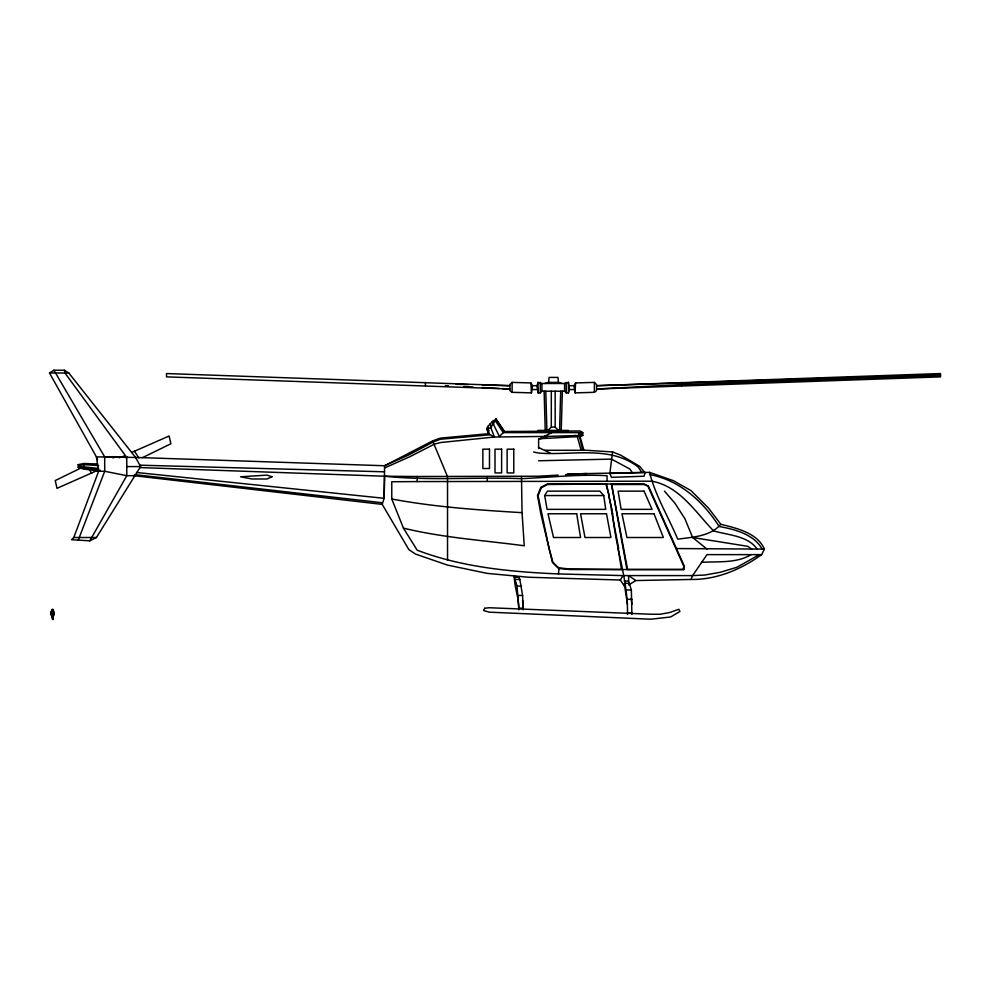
<?xml version="1.0" encoding="UTF-8"?>
<svg xmlns="http://www.w3.org/2000/svg" width="990" height="990" viewBox="0 0 990 990"><rect width="100%" height="100%" fill="white"/><g stroke="black" fill="none" stroke-linecap="round" stroke-linejoin="round"><path stroke-width="1.49" d="M51.69 611.746L52.025 617.314L53.064 619.455M51.393 615.161L51.059 611.944C51.74 608.813 54.388 609.815 52.161 610.508M558.125 475.113L538.61 476.227L417.161 476.512L417.161 481.586L651.779 481.202C679.573 486.115 695.289 512.09 713.604 530.888C728.318 535.244 747.648 535.578 757.226 549.104M51.146 615.075L51.158 611.993M559.585 430.415L560.699 391.211M561.243 430.415L562.345 391.211M53.386 611.832C53.906 617.847 51.839 623.886 52.581 615.223M54.054 614.802L53.708 615.174M575.042 392.869L575.598 382.932L594.371 382.387L596.574 384.59L596.574 390.666L594.371 392.325L575.042 392.869L573.94 385.692L575.598 382.932M544.686 383.489L548.547 382.387L549.104 377.413L557.939 377.413L558.484 382.387L561.8 383.489M567.32 474.024L645.158 472.366L644.057 476.227L611.486 477.329L609.828 473.468L612.587 451.935L586.637 450.289L544.686 450.289M683.805 569.522L684.35 566.218L648.462 486.164L644.057 483.962L547.445 483.962L540.825 487.266L537.508 495.557L540.825 513.773L552.408 562.345L558.484 568.421L569.522 569.522L683.805 569.522L626.942 569.522L611.486 483.962L627.487 568.978M683.249 568.978L683.805 566.218L647.918 486.164L644.057 484.506L612.03 484.506M531.432 392.869L532.533 385.692L530.888 382.932L512.115 382.387L509.9 384.59L509.9 390.666L512.115 392.325L531.432 392.869L530.888 382.932M536.951 385.692L538.065 382.387L541.926 383.489L564.56 383.489L568.421 382.387L569.522 389.565L568.421 392.869L566.218 392.869L564.56 391.211L541.926 391.211L540.268 392.869L538.065 392.869L536.951 385.692L532.533 385.692M73.792 537.508L98.629 471.265L96.426 456.91L49.5 372.995L53.918 370.235L64.4 370.235L68.817 372.995L135.618 457.467L140.592 466.575L96.426 537.508L89.805 540.825L71.577 539.711L73.792 537.508L96.426 537.508M78.21 540.268L104.705 471.265L104.705 456.91L53.918 370.235M621.968 569.522L569.522 568.978L559.041 567.864L556.826 566.218L552.965 562.345L549.104 548.547L538.065 495.557L541.369 487.822L547.445 484.506L606.511 483.962L612.587 513.773C615.508 547.804 628.279 580.375 627.487 614.493M628.601 584.979L635.766 580.561L690.971 579.459L692.629 575.598L706.984 554.623L761.632 554.623L764.404 549.104C757.325 532.744 736.56 528.276 720.782 524.255L708.642 508.254L690.971 490.582L673.311 480.645L649.576 472.366L609.828 473.468M627.487 604.308L624.727 586.637L620.309 580.016L528.672 577.257L487.266 573.396L447.529 565.104L415.503 554.066L408.882 549.648L382.214 504.38L384.145 498.317L384.59 465.746L432.618 440.897L440.352 438.137L488.379 433.719L494.443 437.036L547.854 436.392L538.61 439.238L551.863 432.618M487.092 429.375L490.731 427.445L496.188 419.154L492.451 421.455L487.884 426.455L486.882 428.423L488.379 433.719L486.882 428.423M89.805 540.825L126.782 475.683L126.782 457.467L64.956 372.995L64.4 370.235M544.686 495.557L547.445 491.139L599.89 491.139L603.751 495.557L605.732 509.355L547.099 509.355L544.686 495.557L603.751 495.557M620.309 580.016L623.069 575.598L692.629 575.598L704.781 575.042L720.237 572.282L736.795 567.32L759.429 554.623M720.782 524.255C710.696 536.469 692.381 537.125 677.729 539.166C668.448 516.99 655.318 495.693 649.576 472.366M52.421 610.137L52.21 609.197L53.089 609.444M548.002 430.415L551.306 427.098L551.306 391.211M559.041 567.864L558.484 573.94L623.069 575.598M52.223 610.743L53.658 610.979L53.695 614.456M761.632 554.623C741.386 569.287 716.612 579.855 690.971 579.459M751.15 554.623C736.362 563.545 718.022 561.268 701.465 562.345M97.181 463.951L83.729 463.53L78.21 464.632L78.21 467.404L83.729 466.847L98.678 468.456M131.682 452.455L169.117 436.008L170.874 443.78L142.362 457.702M81.044 467.961L55.242 480.558L56.999 488.33L97.131 470.559M384.59 467.948L409.439 456.91L434.276 444.213L440.352 442.555L494.443 437.036L490.731 427.445M538.61 448.433L538.61 438.793L580.016 436.479L582.776 435.377L582.776 432.618L580.016 430.959L504.38 431.516L499.418 436.479L493.342 424.128M112.934 457.9L115.533 456.984M51.641 614.481L53.534 614.332M119.208 457.788L124.926 455.784L125.879 457.912M78.21 464.632L79.311 465.746L83.729 464.632L98.678 465.56M565.624 474.68L579.138 473.901M582.132 473.727L586.637 473.468M54.029 614.431L53.906 612.142M940.5 375.755L681.59 384.59L596.574 389.008L940.5 376.868L940.5 373.552L596.574 385.692L940.5 374.653M544.686 436.479L582.776 435.377M538.61 460.771L611.486 459.113L629.949 469.099L632.462 472.923M417.161 481.586L391.768 481.746L391.768 499.01L403.437 528.128L417.161 550.205C462.206 567.32 510.692 571.874 558.484 573.94M49.5 372.995L68.817 372.995M548.547 382.387L558.484 382.387M569.522 385.692L573.94 385.692M532.533 389.565L536.951 389.565M569.522 389.565L573.94 389.565M551.306 427.098L555.167 427.098L558.484 430.415M538.065 430.415L568.421 430.415M582.776 432.618L503.279 432.618L495.359 420.837M135.618 457.467L104.705 456.91M126.782 466.575L140.592 466.575M98.629 471.265L104.705 471.265L126.782 475.683L134.516 475.683M605.967 484.506L609.271 495.557M608.726 495.557L611.746 509.355M611.201 509.355L612.587 513.773M612.03 513.773L618.663 548.547M676.071 548.547L764.404 549.104M759.429 555.167L756.113 554.623M523.153 608.182L522.596 595.473L519.837 579.459L518.735 577.257L514.317 577.257L517.077 586.092L518.735 608.182L523.153 608.182L523.153 609.271M515.431 579.459L519.837 579.459M624.183 581.118L628.601 581.118L631.36 589.953L631.905 614.493M625.284 583.333L629.702 583.333M517.077 586.092L521.495 586.092M626.942 589.953L631.36 589.953M518.191 595.473L522.596 595.473M627.487 599.334L631.905 599.334M627.487 613.132L631.905 613.132M417.161 476.512L384.59 476.227L139.639 467.552M456.155 384.293L468.443 384.615M482.266 384.974L509.9 385.692L166.53 373.552L166.53 376.868L509.9 389.008L502.227 388.612M139.639 465.176L384.59 471.809M127.314 457.17L96.426 456.91L97.527 459.781M135.011 457.417L384.59 465.746L408.573 455.054L433.175 441.998L440.352 439.238L489.481 434.833L488.194 429.177M445.401 385.63L448.482 385.791M463.84 386.595L473.047 387.078M482.266 387.56L499.158 388.451M403.437 528.128C443.037 537.793 483.949 540.354 524.255 545.787L522.052 512.672C478.467 510.048 434.734 507.029 391.768 499.01M136.533 472.478L384.145 498.317L384.59 476.227C429.994 480.893 475.905 476.92 521.495 478.628C550.044 477.477 578.408 474.099 607.068 475.683L607.068 481.202M134.962 474.656L382.214 502.734M133.427 475.621L382.214 504.38M100.176 470.225L83.729 467.948L79.311 466.847L79.311 465.746M78.21 467.404L83.729 469.05L100.176 471.327M664.476 491.139L674.97 503.279L684.907 518.735L692.629 537.508L747.834 546.344L751.695 549.104M649.576 474.569C679.487 480.014 703.172 501.522 719.136 526.47C734.914 529.427 753.761 534.142 762.189 549.104M533.635 452.022L538.61 453.049C571.515 455.808 609.432 445.104 637.981 466.847L641.842 472.366M612.587 451.935L620.866 455.252L639.639 466.29L644.601 472.366M538.61 447.529L550.205 453.049M635.766 580.561L628.601 575.598L628.601 581.118M692.629 537.508L706.984 549.104M495.606 418.832L504.38 431.516L496.188 419.154M134.392 451.118L138.885 457.9M88.729 468.703L91.724 473.22M432.618 440.897L447.529 476.611L447.529 560.241M492.451 421.455L493.713 424.19M490.199 423.695L491.473 427.705M580.016 436.479L583.877 450.289M581.118 450.289L577.257 436.479L578.915 435.377L578.915 432.618M582.776 450.289L579.459 436.479L581.118 435.377L581.118 432.618M487.884 426.455L488.676 430.638M618.107 548.547L621.423 568.978M631.36 598.232L631.905 604.308M522.596 600.435L523.153 609.828M518.735 609.828C519.317 598.406 514.28 587.615 514.317 576.341L518.735 577.257M545.787 391.211L546.888 430.415M544.129 391.211L545.23 430.415M522.052 512.672L521.495 476.97M681.59 382.387L681.59 385.692M624.183 583.877L624.183 584.979M594.371 382.387L594.371 392.325M575.042 435.377L575.042 436.479M568.421 382.387L568.421 392.869M566.218 382.387L566.218 392.869M564.56 383.489L564.56 391.211M555.167 391.211L555.167 427.098M541.926 383.489L541.926 391.211M540.268 382.387L540.268 392.869M538.065 382.387L538.065 392.869M512.115 382.387L512.115 392.325M487.266 476.611L487.266 481.029M425.44 382.387L425.44 385.692M83.729 463.53L83.729 469.05M484.667 608.281L483.565 610.496L489.085 612.154L650.678 619.208L670.552 617.005L679.932 611.486L678.831 609.271L669.45 612.587L660.058 614.245L651.234 614.245L489.085 607.736L484.667 608.281M271.978 476.784L267.003 478.987L252.103 478.987L240.508 476.784L267.003 475.126L271.978 476.784M489.481 449.175L482.86 449.175L482.86 468.505L489.481 468.505L489.481 449.175M501.621 449.175L495 449.175L495 472.923L501.621 472.923L501.621 449.175M513.773 449.175L507.14 449.175L507.14 472.923L513.773 472.923L513.773 449.175M644.057 491.139L618.107 491.139L621.138 509.355L652.051 509.355L644.057 491.139M576.7 513.773L548.002 513.773L553.521 537.508L580.561 537.508L576.7 513.773M606.511 513.773L580.561 513.773L584.979 537.508L610.929 537.508L606.511 513.773M653.994 513.773L621.968 513.773L626.942 537.508L663.374 537.508L653.994 513.773"/></g></svg>
